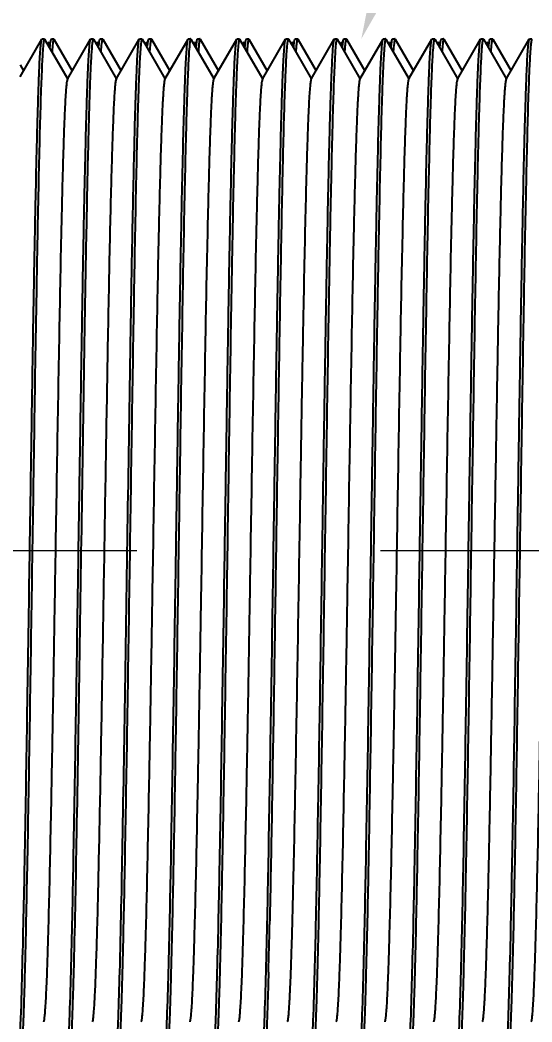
# Model space of a CAD drawing. Header units: millimetres. Extents: x 1122 to 9824, y -1894 to 216.
# Drawn here: x 9512 to 9522.5, y -440.95 to -420.39 of the extents above; entities that cross this region are included whole.
import ezdxf
from ezdxf import colors
from ezdxf.entities.mleader import LeaderData, LeaderLine
from ezdxf.math import Vec2, Vec3

# ---------------------------------------------------------------- set-up
doc = ezdxf.new("R2010")
doc.units = ezdxf.units.MM
doc.header["$LTSCALE"] = 40
doc.linetypes.add('CENTER', pattern=[2.25, 1.25, -0.25, 0.5, -0.25])
doc.linetypes.add('DLB3013-CR2S_시공도$0$CENTER2', pattern=[28.575, 19.05, -3.175, 3.175, -3.175])
doc.layers.add('DEF_LAYER_AXIS', color=7, linetype='Continuous')
doc.layers.add('DLB3013-CR2S_시공도$0$Cneter', color=1, linetype='DLB3013-CR2S_시공도$0$CENTER2', lineweight=13)
doc.styles.add('DLB3013-CR2S_시공도$0$Daelim Dimension', font='')
doc.styles.add('DLB3013-CR2S_시공도$0$STANDARD', font='')
doc.styles.get('DLB3013-CR2S_시공도$0$Daelim Dimension').set_extended_font_data('나눔고딕')
doc.styles.get('DLB3013-CR2S_시공도$0$STANDARD').set_extended_font_data('나눔고딕')
doc.dimstyles.new('DLB3013-CR2S_시공도$0$DEFAULT', dxfattribs={"dimscale": 2, "dimtxt": 2, "dimasz": 2, "dimexe": 0, "dimexo": 2, "dimgap": 1, "dimtad": 1, "dimdec": 1, "dimzin": 9, "dimdsep": 46, "dimtxsty": 'DLB3013-CR2S_시공도$0$Daelim Dimension', "dimcen": 0.5, "dimclrd": 252, "dimclre": 252, "dimclrt": 3, "dimadec": 1, "dimazin": 0, "dimtfac": 1, "dimtdec": 1, "dimtix": 1, "dimtmove": 0, "dimatfit": 3, "dimfxl": 1, "dimtolj": 1, "dimtzin": 1, "dimlwd": 9, "dimlwe": 9, "dimarcsym": 0})

# ---------------------------------------------------------------- blocks, each defined once
blk = doc.blocks.new('*D14')
at = {"color": 5, "lineweight": 9, "ltscale": 0.5, "transparency": 16777216}
for p, q in [((9515.995, -402.275), (9555.857, -402.275)), ((9553.857, -411.275), (9553.857, -451.275)), ((9515.995, -460.275), (9555.857, -460.275)), ((9553.857, -460.275), (9553.857, -504.283))]:
    blk.add_line(p, q, dxfattribs=at)
at = {"color": 5, "ltscale": 0.5, "transparency": 16777216}
for points in [[(9552.357, -411.275), (9555.357, -411.275), (9553.857, -402.275)], [(9552.357, -451.275), (9555.357, -451.275), (9553.857, -460.275)]]:
    blk.add_solid(points, dxfattribs=at)
at = {"layer": 'Defpoints', "color": 0, "ltscale": 0.5, "transparency": 16777216}
for p in [(9511.995, -402.275), (9511.995, -460.275), (9553.857, -460.275)]:
    blk.add_point(p, dxfattribs=at)
at = {"color": 7, "ltscale": 0.5, "transparency": 16777216, "insert": (9543.872, -487.629), "char_height": 10, "attachment_point": 5, "rotation": 90, "style": 'DLB3013-CR2S_시공도$0$Daelim Dimension'}
blk.add_mtext('\\A1;{\\H1.25x;\\C256;Ø}58', dxfattribs=at)

msp = doc.modelspace()

# ---------------------------------------------------------------- linework, layer by layer
at = {"color": 7, "linetype": 'Continuous'}
for p, q in [((9511.995, -421.551), (9512.441, -420.778)), ((9512.441, -420.778), (9512.446, -420.775)), ((9512.5, -420.778), (9512.496, -420.775)), ((9512.5, -420.778), (9512.975, -421.601)), ((9512.566, -420.894), (9512.6, -420.836)), ((9512.631, -420.782), (9512.633, -420.778)), ((9512.631, -420.783), (9512.631, -420.782)), ((9512.633, -420.778), (9512.637, -420.775)), ((9512.691, -420.778), (9512.687, -420.775)), ((9512.691, -420.778), (9513.066, -421.428)), ((9512.966, -421.601), (9513.441, -420.778)), ((9513.441, -420.778), (9513.446, -420.775)), ((9513.494, -420.775), (9513.493, -420.776)), ((9513.5, -420.778), (9513.496, -420.775)), ((9513.5, -420.778), (9513.975, -421.601)), ((9513.566, -420.894), (9513.6, -420.836)), ((9513.631, -420.782), (9513.632, -420.781)), ((9513.632, -420.781), (9513.633, -420.778)), ((9513.633, -420.778), (9513.637, -420.775)), ((9513.691, -420.778), (9513.687, -420.775)), ((9513.691, -420.778), (9514.066, -421.428)), ((9513.966, -421.601), (9514.441, -420.778)), ((9514.441, -420.778), (9514.446, -420.775)), ((9514.494, -420.775), (9514.493, -420.776)), ((9514.496, -420.775), (9514.494, -420.775)), ((9514.5, -420.778), (9514.496, -420.775)), ((9514.5, -420.778), (9514.975, -421.601)), ((9514.566, -420.894), (9514.6, -420.836)), ((9514.631, -420.782), (9514.632, -420.781)), ((9514.632, -420.781), (9514.633, -420.778)), ((9514.633, -420.778), (9514.637, -420.775)), ((9514.691, -420.778), (9514.687, -420.775)), ((9514.691, -420.778), (9515.066, -421.428)), ((9514.966, -421.601), (9515.441, -420.778)), ((9515.441, -420.778), (9515.446, -420.775)), ((9515.494, -420.775), (9515.493, -420.776)), ((9515.5, -420.778), (9515.496, -420.775)), ((9515.5, -420.778), (9515.975, -421.601)), ((9515.566, -420.894), (9515.6, -420.836)), ((9515.629, -420.789), (9515.629, -420.788)), ((9515.633, -420.778), (9515.637, -420.775)), ((9515.687, -420.775), (9515.686, -420.775)), ((9515.686, -420.775), (9515.686, -420.775)), ((9515.691, -420.778), (9515.687, -420.775)), ((9515.691, -420.778), (9516.066, -421.428)), ((9515.966, -421.601), (9516.441, -420.778)), ((9516.441, -420.778), (9516.446, -420.775)), ((9516.5, -420.778), (9516.496, -420.775)), ((9516.5, -420.778), (9516.975, -421.601)), ((9516.566, -420.894), (9516.6, -420.836)), ((9516.631, -420.782), (9516.633, -420.778)), ((9516.631, -420.783), (9516.631, -420.782)), ((9516.633, -420.778), (9516.637, -420.775)), ((9516.687, -420.775), (9516.686, -420.775)), ((9516.686, -420.775), (9516.686, -420.775)), ((9516.691, -420.778), (9516.687, -420.775)), ((9516.691, -420.778), (9517.066, -421.428)), ((9516.966, -421.601), (9517.441, -420.778)), ((9517.441, -420.778), (9517.446, -420.775)), ((9517.5, -420.778), (9517.496, -420.775)), ((9517.5, -420.778), (9517.975, -421.601)), ((9517.566, -420.894), (9517.6, -420.836)), ((9517.631, -420.782), (9517.633, -420.778)), ((9517.631, -420.783), (9517.631, -420.782)), ((9517.633, -420.778), (9517.637, -420.775)), ((9517.687, -420.775), (9517.686, -420.775)), ((9517.686, -420.775), (9517.686, -420.775)), ((9517.691, -420.778), (9517.687, -420.775)), ((9517.691, -420.778), (9518.066, -421.428)), ((9517.966, -421.601), (9518.441, -420.778)), ((9518.441, -420.778), (9518.446, -420.775)), ((9518.5, -420.778), (9518.496, -420.775)), ((9518.5, -420.778), (9518.975, -421.601)), ((9518.566, -420.894), (9518.6, -420.836)), ((9518.631, -420.782), (9518.633, -420.778)), ((9518.631, -420.783), (9518.631, -420.782)), ((9518.633, -420.778), (9518.637, -420.775)), ((9518.687, -420.775), (9518.686, -420.775)), ((9518.686, -420.775), (9518.686, -420.775)), ((9518.691, -420.778), (9518.687, -420.775)), ((9518.691, -420.778), (9519.066, -421.428)), ((9518.966, -421.601), (9519.441, -420.778)), ((9519.441, -420.778), (9519.446, -420.775)), ((9519.496, -420.775), (9519.494, -420.775)), ((9519.494, -420.775), (9519.494, -420.775)), ((9519.5, -420.778), (9519.496, -420.775)), ((9519.5, -420.778), (9519.975, -421.601)), ((9519.566, -420.894), (9519.6, -420.836)), ((9519.631, -420.782), (9519.633, -420.778)), ((9519.631, -420.783), (9519.631, -420.782)), ((9519.633, -420.778), (9519.637, -420.775)), ((9519.691, -420.778), (9519.687, -420.775)), ((9519.691, -420.778), (9520.066, -421.428)), ((9519.966, -421.601), (9520.441, -420.778)), ((9520.441, -420.778), (9520.446, -420.775)), ((9520.496, -420.775), (9520.494, -420.775)), ((9520.494, -420.775), (9520.494, -420.775)), ((9520.5, -420.778), (9520.496, -420.775)), ((9520.5, -420.778), (9520.975, -421.601)), ((9520.566, -420.894), (9520.6, -420.836)), ((9520.631, -420.782), (9520.632, -420.781)), ((9520.632, -420.781), (9520.633, -420.778)), ((9520.633, -420.778), (9520.637, -420.775)), ((9520.691, -420.778), (9520.687, -420.775)), ((9520.691, -420.778), (9521.066, -421.428)), ((9520.966, -421.601), (9521.441, -420.778)), ((9521.441, -420.778), (9521.446, -420.775)), ((9521.494, -420.775), (9521.493, -420.776)), ((9521.496, -420.775), (9521.494, -420.775)), ((9521.5, -420.778), (9521.496, -420.775)), ((9521.5, -420.778), (9521.975, -421.601)), ((9521.566, -420.894), (9521.6, -420.835)), ((9521.633, -420.778), (9521.637, -420.775)), ((9521.691, -420.778), (9521.687, -420.775)), ((9521.691, -420.778), (9522.066, -421.428)), ((9521.966, -421.601), (9522.441, -420.778)), ((9522.441, -420.778), (9522.446, -420.775)), ((9522.494, -420.775), (9522.493, -420.776)), ((9511.995, -421.304), (9512.066, -421.428))]:
    msp.add_line(p, q, dxfattribs=at)
for centre, radius, start, end in [((9520.812, -420.827), 0.138, 164.4303, 165.5271), ((9522.75, -421.521), 7.114, 175.8832, 176.0635), ((9523.687, -421.516), 7.051, 175.8643, 176.0591), ((9524.584, -421.509), 6.948, 175.8328, 176.0518), ((9525.352, -421.493), 6.716, 175.759, 176.0357), ((9287.072, -433.865), 230.099, 358.49013, 358.73482), ((9312.675, -434.462), 205.439, 358.47545, 358.74951)]:
    msp.add_arc(centre, radius, start, end, dxfattribs=at)
for points, knots in [([(9512.041, -439.928), (9512.062, -439.174), (9512.097, -437.458), (9512.144, -434.665), (9512.183, -432.078), (9512.216, -429.916), (9512.241, -428.317), (9512.265, -426.792), (9512.29, -425.377), (9512.315, -424.107), (9512.336, -423.154), (9512.353, -422.487), (9512.366, -422.066), (9512.378, -421.702), (9512.39, -421.397), (9512.402, -421.153), (9512.413, -420.989), (9512.422, -420.889), (9512.428, -420.837), (9512.434, -420.802), (9512.438, -420.784), (9512.441, -420.778)], [0, 0, 0, 0, 0.118073, 0.268801, 0.437435, 0.523336, 0.607475, 0.687782, 0.76228, 0.829136, 0.886707, 0.911556, 0.933573, 0.95262, 0.968584, 0.981364, 0.990888, 0.994411, 0.997102, 0.99896, 1, 1, 1, 1]), ([(9512.496, -420.775), (9512.492, -420.775), (9512.487, -420.787), (9512.483, -420.806), (9512.477, -420.843), (9512.474, -420.87), (9512.472, -420.887)], [0, 0, 0, 0, 0.079293, 0.268083, 0.574573, 1, 1, 1, 1]), ([(9512.608, -420.946), (9512.611, -420.91), (9512.617, -420.856), (9512.624, -420.801), (9512.631, -420.783)], [0, 0, 0, 0, 0.654894, 1, 1, 1, 1]), ([(9512.681, -420.783), (9512.677, -420.793), (9512.672, -420.821), (9512.661, -420.905), (9512.655, -420.98), (9512.652, -421.037)], [0, 0, 0, 0, 0.122594, 0.330049, 1, 1, 1, 1]), ([(9512.687, -420.775), (9512.687, -420.775), (9512.683, -420.776), (9512.682, -420.78), (9512.681, -420.783)], [0, 0, 0, 0, 0.153247, 1, 1, 1, 1]), ([(9513.041, -439.928), (9513.062, -439.174), (9513.097, -437.458), (9513.144, -434.666), (9513.183, -432.078), (9513.216, -429.916), (9513.241, -428.317), (9513.265, -426.792), (9513.29, -425.377), (9513.315, -424.107), (9513.336, -423.154), (9513.353, -422.487), (9513.366, -422.066), (9513.378, -421.702), (9513.39, -421.397), (9513.402, -421.153), (9513.413, -420.989), (9513.422, -420.889), (9513.428, -420.837), (9513.434, -420.802), (9513.438, -420.784), (9513.441, -420.778)], [0, 0, 0, 0, 0.118074, 0.268797, 0.437429, 0.523332, 0.607472, 0.687778, 0.762275, 0.829132, 0.886704, 0.911554, 0.933573, 0.95262, 0.968585, 0.981365, 0.990888, 0.994411, 0.997101, 0.99896, 1, 1, 1, 1]), ([(9513.493, -420.776), (9513.49, -420.779), (9513.486, -420.793), (9513.48, -420.819), (9513.475, -420.859), (9513.472, -420.89), (9513.47, -420.907)], [0, 0, 0, 0, 0.104764, 0.304928, 0.603169, 1, 1, 1, 1]), ([(9513.496, -420.775), (9513.495, -420.775), (9513.495, -420.775), (9513.494, -420.775), (9513.494, -420.775)], [0, 0, 0, 0, 0.470688, 1, 1, 1, 1]), ([(9513.61, -420.926), (9513.613, -420.894), (9513.619, -420.847), (9513.625, -420.798), (9513.631, -420.782)], [0, 0, 0, 0, 0.654342, 1, 1, 1, 1]), ([(9513.68, -420.785), (9513.677, -420.795), (9513.672, -420.822), (9513.661, -420.905), (9513.656, -420.978), (9513.652, -421.033)], [0, 0, 0, 0, 0.12696, 0.335909, 1, 1, 1, 1]), ([(9513.687, -420.775), (9513.687, -420.775), (9513.683, -420.777), (9513.681, -420.781), (9513.68, -420.785)], [0, 0, 0, 0, 0.146432, 1, 1, 1, 1]), ([(9514.27, -426.544), (9514.277, -426.139), (9514.29, -425.364), (9514.312, -424.263), (9514.333, -423.289), (9514.351, -422.564), (9514.366, -422.061), (9514.376, -421.746), (9514.387, -421.473), (9514.397, -421.245), (9514.408, -421.062), (9514.418, -420.926), (9514.427, -420.841), (9514.435, -420.797), (9514.439, -420.783), (9514.441, -420.778)], [0, 0, 0, 0, 0.21064, 0.402736, 0.572634, 0.71736, 0.779436, 0.834266, 0.881612, 0.921249, 0.953011, 0.976768, 0.992416, 0.997202, 1, 1, 1, 1]), ([(9514.493, -420.776), (9514.489, -420.779), (9514.485, -420.797), (9514.479, -420.829), (9514.473, -420.881), (9514.469, -420.921), (9514.467, -420.945)], [0, 0, 0, 0, 0.095166, 0.292174, 0.593681, 1, 1, 1, 1]), ([(9514.61, -420.923), (9514.613, -420.892), (9514.619, -420.845), (9514.625, -420.797), (9514.631, -420.782)], [0, 0, 0, 0, 0.654232, 1, 1, 1, 1]), ([(9514.679, -420.787), (9514.671, -420.814), (9514.663, -420.896), (9514.656, -420.977), (9514.652, -421.03)], [0, 0, 0, 0, 0.343528, 1, 1, 1, 1]), ([(9514.687, -420.775), (9514.687, -420.775), (9514.682, -420.777), (9514.681, -420.783), (9514.679, -420.787)], [0, 0, 0, 0, 0.137945, 1, 1, 1, 1]), ([(9515.041, -439.928), (9515.062, -439.174), (9515.097, -437.458), (9515.144, -434.666), (9515.183, -432.078), (9515.216, -429.916), (9515.241, -428.317), (9515.265, -426.792), (9515.29, -425.377), (9515.315, -424.107), (9515.336, -423.154), (9515.353, -422.487), (9515.366, -422.066), (9515.378, -421.702), (9515.39, -421.397), (9515.402, -421.153), (9515.413, -420.989), (9515.422, -420.889), (9515.428, -420.837), (9515.434, -420.802), (9515.438, -420.784), (9515.441, -420.778)], [0, 0, 0, 0, 0.118076, 0.268797, 0.437424, 0.523328, 0.607472, 0.687782, 0.762279, 0.829134, 0.886703, 0.911556, 0.933572, 0.952621, 0.968585, 0.981365, 0.990889, 0.994411, 0.9971, 0.99896, 1, 1, 1, 1]), ([(9515.493, -420.776), (9515.489, -420.779), (9515.486, -420.796), (9515.479, -420.827), (9515.473, -420.876), (9515.47, -420.914), (9515.468, -420.936)], [0, 0, 0, 0, 0.096881, 0.29443, 0.595345, 1, 1, 1, 1]), ([(9515.496, -420.775), (9515.495, -420.775), (9515.495, -420.775), (9515.494, -420.775), (9515.494, -420.775)], [0, 0, 0, 0, 0.47946, 1, 1, 1, 1]), ([(9515.61, -420.929), (9515.613, -420.899), (9515.617, -420.853), (9515.624, -420.806), (9515.629, -420.789)], [0, 0, 0, 0, 0.63036, 1, 1, 1, 1]), ([(9515.686, -420.775), (9515.684, -420.777), (9515.681, -420.783), (9515.674, -420.804), (9515.668, -420.848), (9515.66, -420.92), (9515.656, -420.977), (9515.653, -421.01)], [0, 0, 0, 0, 0.030374, 0.086403, 0.280393, 0.584963, 1, 1, 1, 1]), ([(9516.041, -439.928), (9516.062, -439.174), (9516.097, -437.458), (9516.144, -434.665), (9516.183, -432.078), (9516.216, -429.916), (9516.241, -428.317), (9516.265, -426.791), (9516.29, -425.376), (9516.315, -424.106), (9516.336, -423.154), (9516.353, -422.487), (9516.366, -422.066), (9516.378, -421.702), (9516.39, -421.397), (9516.402, -421.153), (9516.413, -420.989), (9516.422, -420.889), (9516.428, -420.837), (9516.434, -420.802), (9516.438, -420.784), (9516.441, -420.778)], [0, 0, 0, 0, 0.118079, 0.268809, 0.43744, 0.523342, 0.607486, 0.687796, 0.762292, 0.829142, 0.886708, 0.911559, 0.933573, 0.952622, 0.968586, 0.981365, 0.990889, 0.994411, 0.997101, 0.99896, 1, 1, 1, 1]), ([(9516.474, -420.867), (9516.462, -420.975), (9516.446, -421.268), (9516.423, -421.817), (9516.4, -422.58), (9516.377, -423.539), (9516.353, -424.673), (9516.321, -426.457), (9516.281, -428.905), (9516.236, -431.947), (9516.19, -434.929), (9516.145, -437.582), (9516.111, -439.211), (9516.091, -439.928)], [0, 0, 0, 0, 0.017124, 0.046172, 0.086501, 0.137201, 0.197131, 0.26494, 0.417932, 0.582427, 0.743655, 0.887143, 1, 1, 1, 1]), ([(9516.496, -420.775), (9516.493, -420.775), (9516.488, -420.785), (9516.484, -420.801), (9516.479, -420.831), (9516.476, -420.853), (9516.474, -420.867)], [0, 0, 0, 0, 0.08163, 0.270348, 0.575928, 1, 1, 1, 1]), ([(9516.609, -420.941), (9516.612, -420.906), (9516.618, -420.853), (9516.624, -420.8), (9516.631, -420.783)], [0, 0, 0, 0, 0.654791, 1, 1, 1, 1]), ([(9516.686, -420.775), (9516.684, -420.777), (9516.681, -420.783), (9516.675, -420.804), (9516.668, -420.848), (9516.66, -420.919), (9516.656, -420.975), (9516.654, -421.008)], [0, 0, 0, 0, 0.030479, 0.086575, 0.280606, 0.585111, 1, 1, 1, 1]), ([(9517.041, -439.928), (9517.062, -439.174), (9517.097, -437.458), (9517.144, -434.665), (9517.183, -432.078), (9517.216, -429.916), (9517.241, -428.317), (9517.265, -426.792), (9517.29, -425.376), (9517.315, -424.106), (9517.336, -423.154), (9517.353, -422.487), (9517.366, -422.066), (9517.378, -421.702), (9517.39, -421.397), (9517.402, -421.153), (9517.413, -420.989), (9517.422, -420.889), (9517.428, -420.837), (9517.434, -420.802), (9517.438, -420.784), (9517.441, -420.778)], [0, 0, 0, 0, 0.118077, 0.268811, 0.437442, 0.523342, 0.607483, 0.687792, 0.762289, 0.829142, 0.886709, 0.911557, 0.933574, 0.952621, 0.968585, 0.981366, 0.990888, 0.994412, 0.997102, 0.99896, 1, 1, 1, 1]), ([(9517.496, -420.775), (9517.493, -420.775), (9517.487, -420.787), (9517.483, -420.806), (9517.477, -420.841), (9517.474, -420.869), (9517.473, -420.885)], [0, 0, 0, 0, 0.079216, 0.267848, 0.574346, 1, 1, 1, 1]), ([(9517.609, -420.942), (9517.612, -420.907), (9517.618, -420.854), (9517.624, -420.8), (9517.631, -420.783)], [0, 0, 0, 0, 0.654819, 1, 1, 1, 1]), ([(9517.686, -420.775), (9517.684, -420.777), (9517.681, -420.783), (9517.675, -420.804), (9517.668, -420.847), (9517.661, -420.917), (9517.656, -420.972), (9517.654, -421.004)], [0, 0, 0, 0, 0.030673, 0.086899, 0.281012, 0.585399, 1, 1, 1, 1]), ([(9518.065, -438.946), (9518.083, -438.139), (9518.116, -436.374), (9518.161, -433.582), (9518.198, -431.085), (9518.229, -429.051), (9518.253, -427.576), (9518.276, -426.182), (9518.299, -424.899), (9518.322, -423.754), (9518.342, -422.899), (9518.358, -422.303), (9518.37, -421.928), (9518.382, -421.603), (9518.393, -421.331), (9518.405, -421.114), (9518.414, -420.967), (9518.423, -420.878), (9518.429, -420.832), (9518.434, -420.8), (9518.438, -420.784), (9518.441, -420.778)], [0, 0, 0, 0, 0.133202, 0.291431, 0.460983, 0.54542, 0.627175, 0.704465, 0.775604, 0.839045, 0.893409, 0.91681, 0.937512, 0.955408, 0.970399, 0.982402, 0.991358, 0.994679, 0.997223, 0.998993, 1, 1, 1, 1]), ([(9518.496, -420.775), (9518.493, -420.775), (9518.488, -420.786), (9518.483, -420.804), (9518.478, -420.839), (9518.475, -420.865), (9518.473, -420.88)], [0, 0, 0, 0, 0.079983, 0.268758, 0.57498, 1, 1, 1, 1]), ([(9518.609, -420.943), (9518.612, -420.908), (9518.618, -420.855), (9518.624, -420.8), (9518.631, -420.783)], [0, 0, 0, 0, 0.654843, 1, 1, 1, 1]), ([(9518.686, -420.775), (9518.684, -420.777), (9518.681, -420.783), (9518.675, -420.803), (9518.669, -420.844), (9518.661, -420.912), (9518.657, -420.965), (9518.655, -420.996)], [0, 0, 0, 0, 0.031249, 0.087886, 0.282293, 0.586332, 1, 1, 1, 1]), ([(9519.041, -439.928), (9519.062, -439.174), (9519.097, -437.458), (9519.144, -434.665), (9519.183, -432.078), (9519.216, -429.916), (9519.241, -428.317), (9519.265, -426.792), (9519.29, -425.377), (9519.315, -424.107), (9519.336, -423.154), (9519.353, -422.487), (9519.366, -422.066), (9519.378, -421.702), (9519.39, -421.397), (9519.402, -421.153), (9519.413, -420.989), (9519.422, -420.889), (9519.428, -420.837), (9519.434, -420.802), (9519.438, -420.784), (9519.441, -420.778)], [0, 0, 0, 0, 0.118073, 0.2688, 0.437434, 0.523335, 0.607474, 0.687781, 0.762279, 0.829135, 0.886706, 0.911556, 0.933573, 0.95262, 0.968584, 0.981364, 0.990888, 0.994411, 0.997102, 0.99896, 1, 1, 1, 1]), ([(9519.494, -420.775), (9519.489, -420.779), (9519.485, -420.799), (9519.478, -420.835), (9519.471, -420.895), (9519.467, -420.941), (9519.465, -420.968)], [0, 0, 0, 0, 0.091027, 0.28674, 0.589674, 1, 1, 1, 1]), ([(9519.608, -420.947), (9519.611, -420.911), (9519.617, -420.856), (9519.624, -420.801), (9519.631, -420.783)], [0, 0, 0, 0, 0.654907, 1, 1, 1, 1]), ([(9519.681, -420.784), (9519.677, -420.793), (9519.672, -420.821), (9519.661, -420.905), (9519.656, -420.979), (9519.652, -421.035)], [0, 0, 0, 0, 0.123784, 0.331647, 1, 1, 1, 1]), ([(9519.687, -420.775), (9519.687, -420.775), (9519.683, -420.776), (9519.682, -420.781), (9519.681, -420.784)], [0, 0, 0, 0, 0.151398, 1, 1, 1, 1]), ([(9520.041, -439.928), (9520.062, -439.174), (9520.097, -437.458), (9520.144, -434.666), (9520.183, -432.078), (9520.216, -429.916), (9520.241, -428.317), (9520.265, -426.792), (9520.29, -425.377), (9520.315, -424.107), (9520.336, -423.154), (9520.353, -422.487), (9520.366, -422.066), (9520.378, -421.702), (9520.39, -421.397), (9520.402, -421.153), (9520.413, -420.989), (9520.422, -420.889), (9520.428, -420.837), (9520.434, -420.802), (9520.438, -420.784), (9520.441, -420.778)], [0, 0, 0, 0, 0.118075, 0.268795, 0.437427, 0.52333, 0.60747, 0.687776, 0.762274, 0.829131, 0.886702, 0.911554, 0.93357, 0.95262, 0.968583, 0.981363, 0.990888, 0.994409, 0.997099, 0.998959, 1, 1, 1, 1]), ([(9520.494, -420.775), (9520.489, -420.779), (9520.485, -420.798), (9520.478, -420.832), (9520.472, -420.887), (9520.468, -420.93), (9520.466, -420.955)], [0, 0, 0, 0, 0.093238, 0.289638, 0.591807, 1, 1, 1, 1]), ([(9520.61, -420.925), (9520.613, -420.894), (9520.619, -420.846), (9520.625, -420.798), (9520.631, -420.782)], [0, 0, 0, 0, 0.654303, 1, 1, 1, 1]), ([(9520.678, -420.793), (9520.671, -420.82), (9520.663, -420.898), (9520.656, -420.976), (9520.652, -421.026)], [0, 0, 0, 0, 0.358416, 1, 1, 1, 1]), ([(9520.687, -420.775), (9520.685, -420.775), (9520.681, -420.781), (9520.68, -420.786), (9520.679, -420.79)], [0, 0, 0, 0, 0.318072, 1, 1, 1, 1]), ([(9521.041, -439.928), (9521.062, -439.174), (9521.097, -437.458), (9521.144, -434.666), (9521.183, -432.078), (9521.216, -429.916), (9521.241, -428.317), (9521.265, -426.792), (9521.29, -425.377), (9521.315, -424.107), (9521.336, -423.154), (9521.353, -422.487), (9521.366, -422.066), (9521.378, -421.702), (9521.39, -421.397), (9521.402, -421.153), (9521.413, -420.989), (9521.422, -420.889), (9521.428, -420.837), (9521.434, -420.802), (9521.438, -420.784), (9521.441, -420.778)], [0, 0, 0, 0, 0.118076, 0.268795, 0.437423, 0.523326, 0.607469, 0.687777, 0.762274, 0.82913, 0.886701, 0.911553, 0.93357, 0.95262, 0.968584, 0.981364, 0.990889, 0.99441, 0.9971, 0.998959, 1, 1, 1, 1]), ([(9521.493, -420.776), (9521.489, -420.779), (9521.485, -420.797), (9521.479, -420.828), (9521.473, -420.879), (9521.469, -420.919), (9521.467, -420.941)], [0, 0, 0, 0, 0.095795, 0.293003, 0.594293, 1, 1, 1, 1]), ([(9521.61, -420.928), (9521.613, -420.9), (9521.617, -420.854), (9521.624, -420.807), (9521.628, -420.791)], [0, 0, 0, 0, 0.624916, 1, 1, 1, 1]), ([(9521.628, -420.791), (9521.629, -420.789), (9521.63, -420.785), (9521.632, -420.781), (9521.633, -420.778)], [0, 0, 0, 0, 0.309232, 1, 1, 1, 1]), ([(9521.679, -420.788), (9521.671, -420.814), (9521.663, -420.896), (9521.656, -420.977), (9521.652, -421.03)], [0, 0, 0, 0, 0.344947, 1, 1, 1, 1]), ([(9521.687, -420.775), (9521.687, -420.775), (9521.682, -420.777), (9521.681, -420.783), (9521.679, -420.788)], [0, 0, 0, 0, 0.136474, 1, 1, 1, 1]), ([(9522.041, -439.928), (9522.062, -439.174), (9522.097, -437.458), (9522.144, -434.665), (9522.183, -432.078), (9522.216, -429.916), (9522.241, -428.317), (9522.265, -426.792), (9522.29, -425.377), (9522.315, -424.107), (9522.336, -423.154), (9522.353, -422.487), (9522.366, -422.066), (9522.378, -421.702), (9522.39, -421.397), (9522.402, -421.153), (9522.413, -420.989), (9522.422, -420.889), (9522.428, -420.837), (9522.434, -420.802), (9522.438, -420.784), (9522.441, -420.778)], [0, 0, 0, 0, 0.118076, 0.268799, 0.437427, 0.52333, 0.607475, 0.687785, 0.762282, 0.829136, 0.886705, 0.911557, 0.933572, 0.952622, 0.968585, 0.981365, 0.990889, 0.994411, 0.9971, 0.99896, 1, 1, 1, 1]), ([(9522.493, -420.776), (9522.489, -420.779), (9522.486, -420.796), (9522.479, -420.827), (9522.473, -420.876), (9522.469, -420.915), (9522.468, -420.937)], [0, 0, 0, 0, 0.096686, 0.29417, 0.595151, 1, 1, 1, 1]), ([(9522.496, -420.775), (9522.495, -420.775), (9522.495, -420.775), (9522.494, -420.775), (9522.494, -420.775)], [0, 0, 0, 0, 0.479687, 1, 1, 1, 1]), ([(9512.472, -420.887), (9512.46, -421.001), (9512.444, -421.305), (9512.421, -421.869), (9512.398, -422.644), (9512.375, -423.61), (9512.352, -424.748), (9512.319, -426.531), (9512.28, -428.972), (9512.235, -432), (9512.189, -434.963), (9512.144, -437.598), (9512.11, -439.216), (9512.091, -439.928)], [0, 0, 0, 0, 0.018103, 0.047967, 0.088935, 0.140095, 0.200307, 0.268225, 0.420983, 0.58481, 0.745149, 0.887763, 1, 1, 1, 1]), ([(9513.47, -420.907), (9513.462, -420.996), (9513.448, -421.222), (9513.43, -421.629), (9513.412, -422.17), (9513.385, -423.136), (9513.354, -424.608), (9513.332, -425.857), (9513.32, -426.544)], [0, 0, 0, 0, 0.047657, 0.12019, 0.216625, 0.335639, 0.634409, 1, 1, 1, 1]), ([(9514.467, -420.945), (9514.456, -421.074), (9514.439, -421.405), (9514.417, -422.005), (9514.394, -422.806), (9514.361, -424.222), (9514.323, -426.333), (9514.278, -429.139), (9514.233, -432.13), (9514.188, -435.046), (9514.143, -437.637), (9514.11, -439.227), (9514.091, -439.928)], [0, 0, 0, 0, 0.020498, 0.052348, 0.094865, 0.14713, 0.276179, 0.428368, 0.590558, 0.748733, 0.889254, 1, 1, 1, 1]), ([(9515.468, -420.936), (9515.457, -421.063), (9515.44, -421.39), (9515.417, -421.985), (9515.395, -422.783), (9515.362, -424.197), (9515.323, -426.307), (9515.278, -429.116), (9515.233, -432.111), (9515.188, -435.034), (9515.144, -437.632), (9515.11, -439.226), (9515.091, -439.928)], [0, 0, 0, 0, 0.02017, 0.051748, 0.094051, 0.146162, 0.27508, 0.427347, 0.589761, 0.748235, 0.889049, 1, 1, 1, 1]), ([(9517.473, -420.885), (9517.462, -420.989), (9517.446, -421.265), (9517.424, -421.773), (9517.403, -422.469), (9517.381, -423.338), (9517.36, -424.362), (9517.329, -425.98), (9517.292, -428.219), (9517.249, -431.042), (9517.206, -433.882), (9517.163, -436.519), (9517.132, -438.184), (9517.115, -438.946)], [0, 0, 0, 0, 0.01743, 0.045807, 0.084582, 0.132997, 0.190104, 0.25478, 0.401636, 0.562077, 0.72355, 0.87343, 1, 1, 1, 1]), ([(9518.473, -420.88), (9518.461, -420.993), (9518.444, -421.294), (9518.421, -421.853), (9518.399, -422.624), (9518.376, -423.588), (9518.352, -424.725), (9518.32, -426.508), (9518.281, -428.951), (9518.235, -431.983), (9518.189, -434.952), (9518.144, -437.593), (9518.111, -439.214), (9518.091, -439.928)], [0, 0, 0, 0, 0.017799, 0.047409, 0.088178, 0.139195, 0.19932, 0.267205, 0.420036, 0.58407, 0.744686, 0.887572, 1, 1, 1, 1]), ([(9519.465, -420.968), (9519.454, -421.102), (9519.437, -421.442), (9519.415, -422.055), (9519.393, -422.865), (9519.36, -424.287), (9519.321, -426.398), (9519.277, -429.198), (9519.232, -432.175), (9519.187, -435.076), (9519.143, -437.651), (9519.11, -439.231), (9519.091, -439.928)], [0, 0, 0, 0, 0.021328, 0.053864, 0.096914, 0.149559, 0.278925, 0.430906, 0.592527, 0.749965, 0.889765, 1, 1, 1, 1]), ([(9520.466, -420.955), (9520.455, -421.086), (9520.438, -421.421), (9520.416, -422.027), (9520.394, -422.832), (9520.361, -424.251), (9520.322, -426.362), (9520.277, -429.165), (9520.232, -432.15), (9520.188, -435.059), (9520.143, -437.643), (9520.11, -439.229), (9520.091, -439.928)], [0, 0, 0, 0, 0.020869, 0.053025, 0.095782, 0.148217, 0.277407, 0.429504, 0.59144, 0.749285, 0.889482, 1, 1, 1, 1]), ([(9521.467, -420.941), (9521.456, -421.07), (9521.439, -421.4), (9521.417, -421.998), (9521.394, -422.798), (9521.361, -424.213), (9521.323, -426.324), (9521.278, -429.131), (9521.233, -432.123), (9521.188, -435.042), (9521.143, -437.635), (9521.11, -439.227), (9521.091, -439.928)], [0, 0, 0, 0, 0.02038, 0.052133, 0.094574, 0.146784, 0.275787, 0.428005, 0.590275, 0.748556, 0.889181, 1, 1, 1, 1]), ([(9522.468, -420.937), (9522.457, -421.064), (9522.44, -421.392), (9522.417, -421.987), (9522.395, -422.785), (9522.362, -424.199), (9522.323, -426.309), (9522.278, -429.118), (9522.233, -432.113), (9522.188, -435.036), (9522.144, -437.632), (9522.11, -439.226), (9522.091, -439.928)], [0, 0, 0, 0, 0.020201, 0.051803, 0.094126, 0.14625, 0.27518, 0.42744, 0.589831, 0.748279, 0.889067, 1, 1, 1, 1]), ([(9512.966, -421.601), (9512.962, -421.609), (9512.957, -421.633), (9512.949, -421.68), (9512.942, -421.749), (9512.935, -421.841), (9512.927, -421.954), (9512.916, -422.148), (9512.903, -422.443), (9512.888, -422.857), (9512.873, -423.35), (9512.858, -423.916), (9512.83, -425.071), (9512.794, -426.913), (9512.75, -429.472), (9512.713, -431.737), (9512.683, -433.568), (9512.66, -434.889), (9512.637, -436.134), (9512.614, -437.278), (9512.592, -438.297), (9512.572, -439.057), (9512.556, -439.587), (9512.545, -439.921), (9512.534, -440.21), (9512.522, -440.452), (9512.511, -440.646), (9512.5, -440.791), (9512.491, -440.881), (9512.482, -440.928), (9512.478, -440.943), (9512.475, -440.948)], [0, 0, 0, 0, 0.001328, 0.003783, 0.00738, 0.012116, 0.017983, 0.024966, 0.042217, 0.063715, 0.089259, 0.118617, 0.151511, 0.268237, 0.404202, 0.548121, 0.619328, 0.688046, 0.752839, 0.812357, 0.86536, 0.91074, 0.930269, 0.947552, 0.962501, 0.975033, 0.985089, 0.992619, 0.997586, 0.999107, 1, 1, 1, 1]), ([(9513.966, -421.601), (9513.959, -421.613), (9513.953, -421.656), (9513.942, -421.739), (9513.933, -421.867), (9513.922, -422.035), (9513.912, -422.246), (9513.901, -422.498), (9513.891, -422.789), (9513.876, -423.252), (9513.857, -423.919), (9513.836, -424.816), (9513.815, -425.829), (9513.802, -426.542), (9513.795, -426.915)], [0, 0, 0, 0, 0.007838, 0.023725, 0.047669, 0.079578, 0.119333, 0.166751, 0.221614, 0.283696, 0.428308, 0.597983, 0.789779, 1, 1, 1, 1]), ([(9514.966, -421.601), (9514.962, -421.609), (9514.957, -421.633), (9514.949, -421.68), (9514.942, -421.749), (9514.935, -421.841), (9514.927, -421.954), (9514.916, -422.148), (9514.903, -422.443), (9514.888, -422.857), (9514.873, -423.35), (9514.858, -423.916), (9514.83, -425.071), (9514.794, -426.913), (9514.75, -429.472), (9514.713, -431.737), (9514.683, -433.568), (9514.66, -434.889), (9514.637, -436.134), (9514.614, -437.278), (9514.592, -438.297), (9514.572, -439.057), (9514.556, -439.587), (9514.545, -439.921), (9514.534, -440.21), (9514.522, -440.452), (9514.511, -440.646), (9514.5, -440.791), (9514.491, -440.881), (9514.482, -440.928), (9514.478, -440.943), (9514.475, -440.948)], [0, 0, 0, 0, 0.001328, 0.003785, 0.007382, 0.012117, 0.017983, 0.024967, 0.042217, 0.063716, 0.08926, 0.118617, 0.151512, 0.268238, 0.404203, 0.548122, 0.619329, 0.688046, 0.752839, 0.812358, 0.865361, 0.91074, 0.930271, 0.947553, 0.9625, 0.975035, 0.98509, 0.992619, 0.997588, 0.999109, 1, 1, 1, 1]), ([(9515.966, -421.601), (9515.962, -421.609), (9515.957, -421.633), (9515.949, -421.68), (9515.942, -421.749), (9515.935, -421.841), (9515.927, -421.954), (9515.916, -422.148), (9515.903, -422.443), (9515.888, -422.857), (9515.873, -423.35), (9515.858, -423.916), (9515.83, -425.071), (9515.794, -426.913), (9515.75, -429.472), (9515.713, -431.737), (9515.683, -433.568), (9515.66, -434.889), (9515.637, -436.134), (9515.614, -437.278), (9515.592, -438.297), (9515.572, -439.057), (9515.556, -439.587), (9515.545, -439.921), (9515.534, -440.21), (9515.522, -440.452), (9515.511, -440.646), (9515.5, -440.791), (9515.491, -440.881), (9515.482, -440.928), (9515.478, -440.943), (9515.475, -440.948)], [0, 0, 0, 0, 0.001327, 0.003782, 0.007379, 0.012117, 0.017983, 0.024964, 0.042217, 0.063714, 0.089259, 0.118616, 0.151511, 0.268236, 0.404201, 0.548121, 0.619327, 0.688045, 0.752838, 0.812356, 0.865358, 0.910739, 0.930268, 0.947551, 0.9625, 0.975032, 0.985089, 0.992618, 0.997585, 0.999107, 1, 1, 1, 1]), ([(9516.966, -421.601), (9516.962, -421.609), (9516.957, -421.633), (9516.949, -421.68), (9516.942, -421.749), (9516.935, -421.841), (9516.927, -421.954), (9516.916, -422.148), (9516.903, -422.443), (9516.888, -422.857), (9516.873, -423.35), (9516.858, -423.916), (9516.83, -425.071), (9516.794, -426.913), (9516.75, -429.472), (9516.713, -431.737), (9516.683, -433.568), (9516.66, -434.889), (9516.637, -436.134), (9516.614, -437.278), (9516.592, -438.297), (9516.572, -439.057), (9516.556, -439.587), (9516.545, -439.921), (9516.534, -440.21), (9516.522, -440.452), (9516.511, -440.646), (9516.5, -440.791), (9516.491, -440.881), (9516.482, -440.928), (9516.478, -440.943), (9516.475, -440.948)], [0, 0, 0, 0, 0.001326, 0.003782, 0.007381, 0.012117, 0.017981, 0.024965, 0.042217, 0.063714, 0.08926, 0.118615, 0.151512, 0.268236, 0.404202, 0.548121, 0.619328, 0.688045, 0.752839, 0.812358, 0.865359, 0.910739, 0.930269, 0.947553, 0.962499, 0.975034, 0.98509, 0.992617, 0.997587, 0.999109, 1, 1, 1, 1]), ([(9517.966, -421.601), (9517.963, -421.606), (9517.959, -421.622), (9517.95, -421.671), (9517.941, -421.764), (9517.929, -421.915), (9517.918, -422.116), (9517.906, -422.368), (9517.895, -422.668), (9517.883, -423.015), (9517.867, -423.565), (9517.847, -424.354), (9517.824, -425.409), (9517.801, -426.592), (9517.777, -427.876), (9517.754, -429.234), (9517.723, -431.107), (9517.686, -433.406), (9517.641, -435.977), (9517.608, -437.602), (9517.59, -438.345)], [0, 0, 0, 0, 0.001061, 0.00288, 0.008833, 0.017871, 0.029949, 0.045001, 0.062955, 0.083707, 0.107145, 0.161567, 0.225035, 0.296171, 0.373429, 0.455132, 0.539502, 0.70889, 0.866938, 1, 1, 1, 1]), ([(9518.966, -421.601), (9518.962, -421.609), (9518.957, -421.633), (9518.949, -421.68), (9518.942, -421.749), (9518.935, -421.841), (9518.927, -421.954), (9518.916, -422.148), (9518.903, -422.443), (9518.888, -422.857), (9518.873, -423.35), (9518.858, -423.916), (9518.83, -425.071), (9518.794, -426.913), (9518.75, -429.472), (9518.713, -431.737), (9518.683, -433.568), (9518.66, -434.889), (9518.637, -436.134), (9518.614, -437.278), (9518.592, -438.297), (9518.572, -439.057), (9518.556, -439.587), (9518.545, -439.921), (9518.534, -440.21), (9518.522, -440.452), (9518.511, -440.646), (9518.5, -440.791), (9518.491, -440.881), (9518.482, -440.928), (9518.478, -440.943), (9518.475, -440.948)], [0, 0, 0, 0, 0.001326, 0.003781, 0.007379, 0.012117, 0.017982, 0.024963, 0.042217, 0.063713, 0.089259, 0.118614, 0.151511, 0.268235, 0.404201, 0.54812, 0.619327, 0.688044, 0.752838, 0.812356, 0.865357, 0.910739, 0.930267, 0.947552, 0.962499, 0.975032, 0.98509, 0.992617, 0.997585, 0.999108, 1, 1, 1, 1]), ([(9519.966, -421.601), (9519.962, -421.609), (9519.957, -421.633), (9519.949, -421.68), (9519.942, -421.749), (9519.935, -421.841), (9519.927, -421.954), (9519.916, -422.148), (9519.903, -422.443), (9519.888, -422.857), (9519.873, -423.35), (9519.858, -423.916), (9519.83, -425.071), (9519.794, -426.913), (9519.75, -429.472), (9519.713, -431.737), (9519.683, -433.568), (9519.66, -434.889), (9519.637, -436.134), (9519.614, -437.278), (9519.592, -438.297), (9519.572, -439.057), (9519.556, -439.587), (9519.545, -439.921), (9519.534, -440.21), (9519.522, -440.452), (9519.511, -440.646), (9519.5, -440.791), (9519.491, -440.881), (9519.482, -440.928), (9519.478, -440.943), (9519.475, -440.948)], [0, 0, 0, 0, 0.001327, 0.003784, 0.007382, 0.012117, 0.017982, 0.024966, 0.042217, 0.063715, 0.08926, 0.118617, 0.151512, 0.268237, 0.404203, 0.548122, 0.619329, 0.688046, 0.752839, 0.812359, 0.86536, 0.910739, 0.93027, 0.947553, 0.9625, 0.975035, 0.98509, 0.992619, 0.997588, 0.999109, 1, 1, 1, 1]), ([(9520.966, -421.601), (9520.962, -421.609), (9520.957, -421.633), (9520.949, -421.68), (9520.942, -421.749), (9520.935, -421.841), (9520.927, -421.954), (9520.916, -422.148), (9520.903, -422.443), (9520.888, -422.857), (9520.873, -423.35), (9520.858, -423.916), (9520.83, -425.071), (9520.794, -426.913), (9520.75, -429.472), (9520.713, -431.737), (9520.683, -433.568), (9520.66, -434.889), (9520.637, -436.134), (9520.614, -437.278), (9520.592, -438.297), (9520.572, -439.057), (9520.556, -439.587), (9520.545, -439.921), (9520.534, -440.21), (9520.522, -440.452), (9520.511, -440.646), (9520.5, -440.791), (9520.491, -440.881), (9520.482, -440.928), (9520.478, -440.943), (9520.475, -440.948)], [0, 0, 0, 0, 0.001327, 0.003783, 0.007379, 0.012116, 0.017983, 0.024965, 0.042217, 0.063715, 0.089259, 0.118616, 0.151511, 0.268237, 0.404202, 0.548121, 0.619328, 0.688045, 0.752838, 0.812356, 0.865359, 0.91074, 0.930269, 0.947552, 0.962501, 0.975033, 0.985089, 0.992619, 0.997585, 0.999107, 1, 1, 1, 1]), ([(9521.966, -421.601), (9521.962, -421.609), (9521.957, -421.633), (9521.949, -421.68), (9521.942, -421.749), (9521.935, -421.841), (9521.927, -421.954), (9521.916, -422.148), (9521.903, -422.443), (9521.888, -422.857), (9521.873, -423.35), (9521.858, -423.916), (9521.843, -424.551), (9521.827, -425.248), (9521.806, -426.283), (9521.781, -427.68), (9521.751, -429.443), (9521.721, -431.275), (9521.69, -433.106), (9521.66, -434.869), (9521.635, -436.266), (9521.614, -437.301), (9521.599, -437.999), (9521.583, -438.633), (9521.568, -439.199), (9521.553, -439.692), (9521.538, -440.107), (9521.525, -440.402), (9521.514, -440.596), (9521.507, -440.709), (9521.499, -440.8), (9521.492, -440.869), (9521.484, -440.916), (9521.479, -440.941), (9521.475, -440.948)], [0, 0, 0, 0, 0.001325, 0.003781, 0.007381, 0.012117, 0.017981, 0.024964, 0.042217, 0.063713, 0.08926, 0.118615, 0.151512, 0.18764, 0.226671, 0.311954, 0.404202, 0.499999, 0.595796, 0.688045, 0.773328, 0.812358, 0.848487, 0.881384, 0.91074, 0.936285, 0.957783, 0.975034, 0.982018, 0.987883, 0.992619, 0.996217, 0.998674, 1, 1, 1, 1]), ([(9522.966, -421.601), (9522.962, -421.609), (9522.957, -421.633), (9522.949, -421.68), (9522.942, -421.749), (9522.935, -421.841), (9522.927, -421.954), (9522.916, -422.148), (9522.903, -422.443), (9522.888, -422.857), (9522.873, -423.35), (9522.858, -423.916), (9522.83, -425.071), (9522.794, -426.913), (9522.75, -429.472), (9522.713, -431.737), (9522.683, -433.568), (9522.66, -434.889), (9522.637, -436.134), (9522.614, -437.278), (9522.592, -438.297), (9522.572, -439.057), (9522.556, -439.587), (9522.545, -439.921), (9522.534, -440.21), (9522.522, -440.452), (9522.511, -440.646), (9522.5, -440.791), (9522.491, -440.881), (9522.482, -440.928), (9522.478, -440.943), (9522.475, -440.948)], [0, 0, 0, 0, 0.001328, 0.003785, 0.007382, 0.012117, 0.017983, 0.024967, 0.042217, 0.063716, 0.08926, 0.118618, 0.151512, 0.268238, 0.404203, 0.548122, 0.619329, 0.688046, 0.752839, 0.812358, 0.865361, 0.91074, 0.930271, 0.947553, 0.9625, 0.975035, 0.98509, 0.992619, 0.997587, 0.999108, 1, 1, 1, 1]), ([(9513.32, -426.544), (9513.3, -427.742), (9513.262, -430.187), (9513.208, -433.768), (9513.155, -437.031), (9513.115, -439.048), (9513.091, -439.928)], [0, 0, 0, 0, 0.268608, 0.548029, 0.802641, 1, 1, 1, 1]), ([(9514.041, -439.928), (9514.065, -439.048), (9514.105, -437.031), (9514.158, -433.768), (9514.212, -430.187), (9514.25, -427.742), (9514.27, -426.544)], [0, 0, 0, 0, 0.197359, 0.451971, 0.731392, 1, 1, 1, 1]), ([(9513.795, -426.915), (9513.781, -427.676), (9513.754, -429.242), (9513.715, -431.607), (9513.682, -433.59), (9513.656, -435.128), (9513.636, -436.203), (9513.616, -437.2), (9513.596, -438.104), (9513.577, -438.9), (9513.557, -439.576), (9513.54, -440.059), (9513.526, -440.378), (9513.516, -440.564), (9513.506, -440.713), (9513.497, -440.825), (9513.487, -440.899), (9513.481, -440.937), (9513.475, -440.948)], [0, 0, 0, 0, 0.162748, 0.334757, 0.505263, 0.586579, 0.66355, 0.73496, 0.799687, 0.856714, 0.905136, 0.944202, 0.960025, 0.973295, 0.983955, 0.991967, 0.997313, 1, 1, 1, 1]), ([(9517.59, -438.345), (9517.586, -438.534), (9517.577, -438.891), (9517.562, -439.395), (9517.548, -439.833), (9517.534, -440.201), (9517.52, -440.496), (9517.508, -440.695), (9517.498, -440.815), (9517.491, -440.877), (9517.484, -440.919), (9517.479, -440.941), (9517.475, -440.948)], [0, 0, 0, 0, 0.217614, 0.411592, 0.580007, 0.7215, 0.83498, 0.919584, 0.950847, 0.974654, 0.991003, 1, 1, 1, 1]), ([(9511.995, -441.27), (9511.999, -441.183), (9512.019, -440.736), (9512.032, -440.289), (9512.041, -439.928)], [0, 0, 0, 0, 0.19385, 1, 1, 1, 1]), ([(9512.091, -439.928), (9512.088, -440.063), (9512.081, -440.318), (9512.069, -440.675), (9512.058, -440.985), (9512.047, -441.243), (9512.036, -441.451), (9512.026, -441.591), (9512.018, -441.676), (9512.012, -441.72), (9512.007, -441.75), (9512.003, -441.766), (9512, -441.771)], [0, 0, 0, 0, 0.219391, 0.413657, 0.581557, 0.722084, 0.83462, 0.918609, 0.949781, 0.973714, 0.990419, 1, 1, 1, 1]), ([(9512.979, -441.541), (9512.994, -441.333), (9513.016, -440.796), (9513.033, -440.258), (9513.041, -439.928)], [0, 0, 0, 0, 0.386468, 1, 1, 1, 1]), ([(9513.091, -439.928), (9513.088, -440.063), (9513.081, -440.318), (9513.069, -440.675), (9513.058, -440.985), (9513.047, -441.243), (9513.036, -441.451), (9513.026, -441.591), (9513.018, -441.676), (9513.012, -441.72), (9513.007, -441.75), (9513.003, -441.766), (9513, -441.771)], [0, 0, 0, 0, 0.219422, 0.41369, 0.581561, 0.722078, 0.834612, 0.918602, 0.949785, 0.973728, 0.990433, 1, 1, 1, 1]), ([(9513.983, -441.486), (9513.996, -441.28), (9514.017, -440.761), (9514.033, -440.241), (9514.041, -439.928)], [0, 0, 0, 0, 0.396673, 1, 1, 1, 1]), ([(9514.091, -439.928), (9514.088, -440.063), (9514.081, -440.318), (9514.069, -440.675), (9514.058, -440.985), (9514.047, -441.243), (9514.036, -441.451), (9514.026, -441.591), (9514.018, -441.676), (9514.012, -441.72), (9514.007, -441.75), (9514.003, -441.766), (9514, -441.771)], [0, 0, 0, 0, 0.21942, 0.413686, 0.581556, 0.722072, 0.834606, 0.918596, 0.94978, 0.973725, 0.990431, 1, 1, 1, 1]), ([(9514.983, -441.487), (9514.996, -441.281), (9515.017, -440.761), (9515.033, -440.242), (9515.041, -439.928)], [0, 0, 0, 0, 0.396615, 1, 1, 1, 1]), ([(9515.091, -439.928), (9515.088, -440.063), (9515.081, -440.318), (9515.069, -440.675), (9515.058, -440.985), (9515.047, -441.243), (9515.036, -441.451), (9515.026, -441.591), (9515.018, -441.676), (9515.012, -441.72), (9515.007, -441.75), (9515.003, -441.766), (9515, -441.771)], [0, 0, 0, 0, 0.219414, 0.413676, 0.581544, 0.722064, 0.834603, 0.918594, 0.949778, 0.973722, 0.990429, 1, 1, 1, 1]), ([(9515.983, -441.492), (9515.996, -441.286), (9516.017, -440.765), (9516.033, -440.243), (9516.041, -439.928)], [0, 0, 0, 0, 0.39562, 1, 1, 1, 1]), ([(9516.091, -439.928), (9516.088, -440.063), (9516.081, -440.318), (9516.069, -440.675), (9516.058, -440.985), (9516.047, -441.243), (9516.036, -441.451), (9516.026, -441.591), (9516.018, -441.676), (9516.012, -441.72), (9516.007, -441.75), (9516.003, -441.766), (9516, -441.771)], [0, 0, 0, 0, 0.219378, 0.413637, 0.581543, 0.722075, 0.834616, 0.91861, 0.949781, 0.973712, 0.990416, 1, 1, 1, 1]), ([(9516.978, -441.556), (9516.994, -441.349), (9517.016, -440.806), (9517.032, -440.263), (9517.041, -439.928)], [0, 0, 0, 0, 0.383223, 1, 1, 1, 1]), ([(9517.091, -439.928), (9517.088, -440.063), (9517.081, -440.318), (9517.069, -440.675), (9517.058, -440.985), (9517.047, -441.243), (9517.036, -441.451), (9517.026, -441.591), (9517.018, -441.676), (9517.012, -441.72), (9517.007, -441.75), (9517.003, -441.766), (9517, -441.771)], [0, 0, 0, 0, 0.219382, 0.413642, 0.581545, 0.722075, 0.834615, 0.918608, 0.949779, 0.973711, 0.990416, 1, 1, 1, 1]), ([(9517.978, -441.551), (9517.994, -441.343), (9518.016, -440.802), (9518.032, -440.261), (9518.041, -439.928)], [0, 0, 0, 0, 0.384391, 1, 1, 1, 1]), ([(9518.091, -439.928), (9518.088, -440.063), (9518.081, -440.318), (9518.069, -440.675), (9518.058, -440.985), (9518.047, -441.243), (9518.036, -441.451), (9518.026, -441.591), (9518.018, -441.676), (9518.012, -441.72), (9518.007, -441.75), (9518.003, -441.766), (9518, -441.771)], [0, 0, 0, 0, 0.219387, 0.41365, 0.581551, 0.722079, 0.834617, 0.918608, 0.949779, 0.973712, 0.990417, 1, 1, 1, 1]), ([(9518.979, -441.545), (9518.994, -441.337), (9519.016, -440.798), (9519.033, -440.259), (9519.041, -439.928)], [0, 0, 0, 0, 0.385672, 1, 1, 1, 1]), ([(9519.091, -439.928), (9519.088, -440.063), (9519.081, -440.318), (9519.069, -440.675), (9519.058, -440.985), (9519.047, -441.243), (9519.036, -441.451), (9519.026, -441.591), (9519.018, -441.676), (9519.012, -441.72), (9519.007, -441.75), (9519.003, -441.766), (9519, -441.771)], [0, 0, 0, 0, 0.219392, 0.413657, 0.581559, 0.722085, 0.83462, 0.918609, 0.949781, 0.973715, 0.990419, 1, 1, 1, 1]), ([(9519.979, -441.54), (9519.994, -441.333), (9520.016, -440.795), (9520.033, -440.258), (9520.041, -439.928)], [0, 0, 0, 0, 0.386535, 1, 1, 1, 1]), ([(9520.091, -439.928), (9520.088, -440.063), (9520.081, -440.318), (9520.069, -440.675), (9520.058, -440.985), (9520.047, -441.243), (9520.036, -441.451), (9520.026, -441.591), (9520.018, -441.676), (9520.012, -441.72), (9520.007, -441.75), (9520.003, -441.766), (9520, -441.771)], [0, 0, 0, 0, 0.219422, 0.413689, 0.581559, 0.722076, 0.83461, 0.9186, 0.949783, 0.973727, 0.990433, 1, 1, 1, 1]), ([(9520.983, -441.486), (9520.996, -441.28), (9521.017, -440.761), (9521.033, -440.241), (9521.041, -439.928)], [0, 0, 0, 0, 0.396689, 1, 1, 1, 1]), ([(9521.091, -439.928), (9521.088, -440.063), (9521.081, -440.318), (9521.069, -440.675), (9521.058, -440.985), (9521.047, -441.243), (9521.036, -441.451), (9521.026, -441.591), (9521.018, -441.676), (9521.012, -441.72), (9521.007, -441.75), (9521.003, -441.766), (9521, -441.771)], [0, 0, 0, 0, 0.219405, 0.41367, 0.581552, 0.722071, 0.834606, 0.918596, 0.949776, 0.973718, 0.990426, 1, 1, 1, 1]), ([(9521.981, -441.511), (9521.995, -441.304), (9522.017, -440.777), (9522.033, -440.249), (9522.041, -439.928)], [0, 0, 0, 0, 0.392218, 1, 1, 1, 1]), ([(9522.091, -439.928), (9522.088, -440.063), (9522.081, -440.318), (9522.069, -440.675), (9522.058, -440.985), (9522.047, -441.243), (9522.036, -441.451), (9522.026, -441.591), (9522.018, -441.676), (9522.012, -441.72), (9522.007, -441.75), (9522.003, -441.766), (9522, -441.771)], [0, 0, 0, 0, 0.219413, 0.413673, 0.581543, 0.722063, 0.834603, 0.918595, 0.949778, 0.973721, 0.990428, 1, 1, 1, 1])]:
    msp.add_open_spline(points, degree=3, knots=knots, dxfattribs=at)
msp.add_open_spline([(9515.629, -420.788), (9515.63, -420.785), (9515.631, -420.781), (9515.633, -420.778)], degree=3, dxfattribs=at)
at = {"layer": 'DEF_LAYER_AXIS', "color": 7, "linetype": 'Continuous'}
for p, q in [((9512.446, -420.775), (9512.496, -420.775)), ((9512.637, -420.775), (9512.687, -420.775)), ((9513.446, -420.775), (9513.496, -420.775)), ((9513.637, -420.775), (9513.687, -420.775)), ((9514.446, -420.775), (9514.496, -420.775)), ((9514.637, -420.775), (9514.687, -420.775)), ((9515.446, -420.775), (9515.496, -420.775)), ((9515.637, -420.775), (9515.687, -420.775)), ((9516.446, -420.775), (9516.496, -420.775)), ((9516.637, -420.775), (9516.687, -420.775)), ((9517.446, -420.775), (9517.496, -420.775)), ((9517.637, -420.775), (9517.687, -420.775)), ((9518.446, -420.775), (9518.496, -420.775)), ((9518.637, -420.775), (9518.687, -420.775)), ((9519.446, -420.775), (9519.496, -420.775)), ((9519.637, -420.775), (9519.687, -420.775)), ((9520.446, -420.775), (9520.496, -420.775)), ((9520.637, -420.775), (9520.687, -420.775)), ((9521.446, -420.775), (9521.496, -420.775)), ((9521.637, -420.775), (9521.687, -420.775)), ((9522.446, -420.775), (9522.496, -420.775))]:
    msp.add_line(p, q, dxfattribs=at)
at = {"layer": 'DLB3013-CR2S_시공도$0$Cneter', "linetype": 'CENTER', "lineweight": 5, "ltscale": 0.5}
msp.add_line((9474.39, -431.275), (9548.995, -431.275), dxfattribs=at)

# ---------------------------------------------------------------- dimensions: what is measured, and where the dimension line sits
at = {"color": 5, "ltscale": 0.5}
dim = msp.add_linear_dim(base=(9553.857, -460.275), p1=(9511.995, -402.275), p2=(9511.995, -460.275), angle=90, text='{\\H1.25x;\\C256;Ø}<>', dimstyle='DLB3013-CR2S_시공도$0$DEFAULT', override={"dimtxt": 5, "dimasz": 4.5, "dimexe": 1, "dimdec": 0, "dimclrd": 5, "dimclre": 5, "dimclrt": 7}, dxfattribs=at)
dim.commit()
dim.dimension.update_dxf_attribs({"geometry": '*D14', "text_midpoint": (9553.857, -487.629), "dimtype": 160})

# ---------------------------------------------------------------- leaders
at = {"ltscale": 0.5}
ml = msp.add_multileader_mtext('Standard', dxfattribs=at)
ml.set_content('G1/2-14TH', color=256, style='DLB3013-CR2S_시공도$0$STANDARD')
ml.set_leader_properties(color=5)
ml.build(insert=Vec2(0, 0))
ml.multileader.update_dxf_attribs({"text_left_attachment_type": 6, "text_right_attachment_type": 6, "dogleg_length": 0.36, "arrow_head_size": 5})
ctx = ml.context
ctx.base_point, ctx.char_height, ctx.arrow_head_size, ctx.landing_gap_size, ctx.plane_origin = Vec3(9539.448, -367.282), 10, 5, 0.09, Vec3(9518.995, -420.775)
ctx.left_attachment, ctx.right_attachment = 6, 6
notes = []
notes.append((ctx, [(0, (1, 1, 0), (9539.088, -367.282), (1, 0), 0.36, [(0, [(9518.995, -420.775)], 0, [])])]))
ctx.mtext.insert, ctx.mtext.flow_direction = Vec3(9539.538, -355.282), 5
for ctx, leaders in notes:
    for number, flags, end, landing, length, lines in leaders:
        leader = LeaderData()
        leader.index, (leader.has_last_leader_line, leader.has_dogleg_vector, leader.attachment_direction) = number, flags
        leader.last_leader_point, leader.dogleg_vector, leader.dogleg_length = Vec3(end), Vec3(landing), length
        for number, points, colour, breaks in lines:
            line = LeaderLine()
            line.index, line.vertices, line.color, line.breaks = number, Vec3.list(points), colors.encode_raw_color(colour), breaks
            leader.lines.append(line)
        ctx.leaders.append(leader)

doc.saveas('drawing.dxf')
